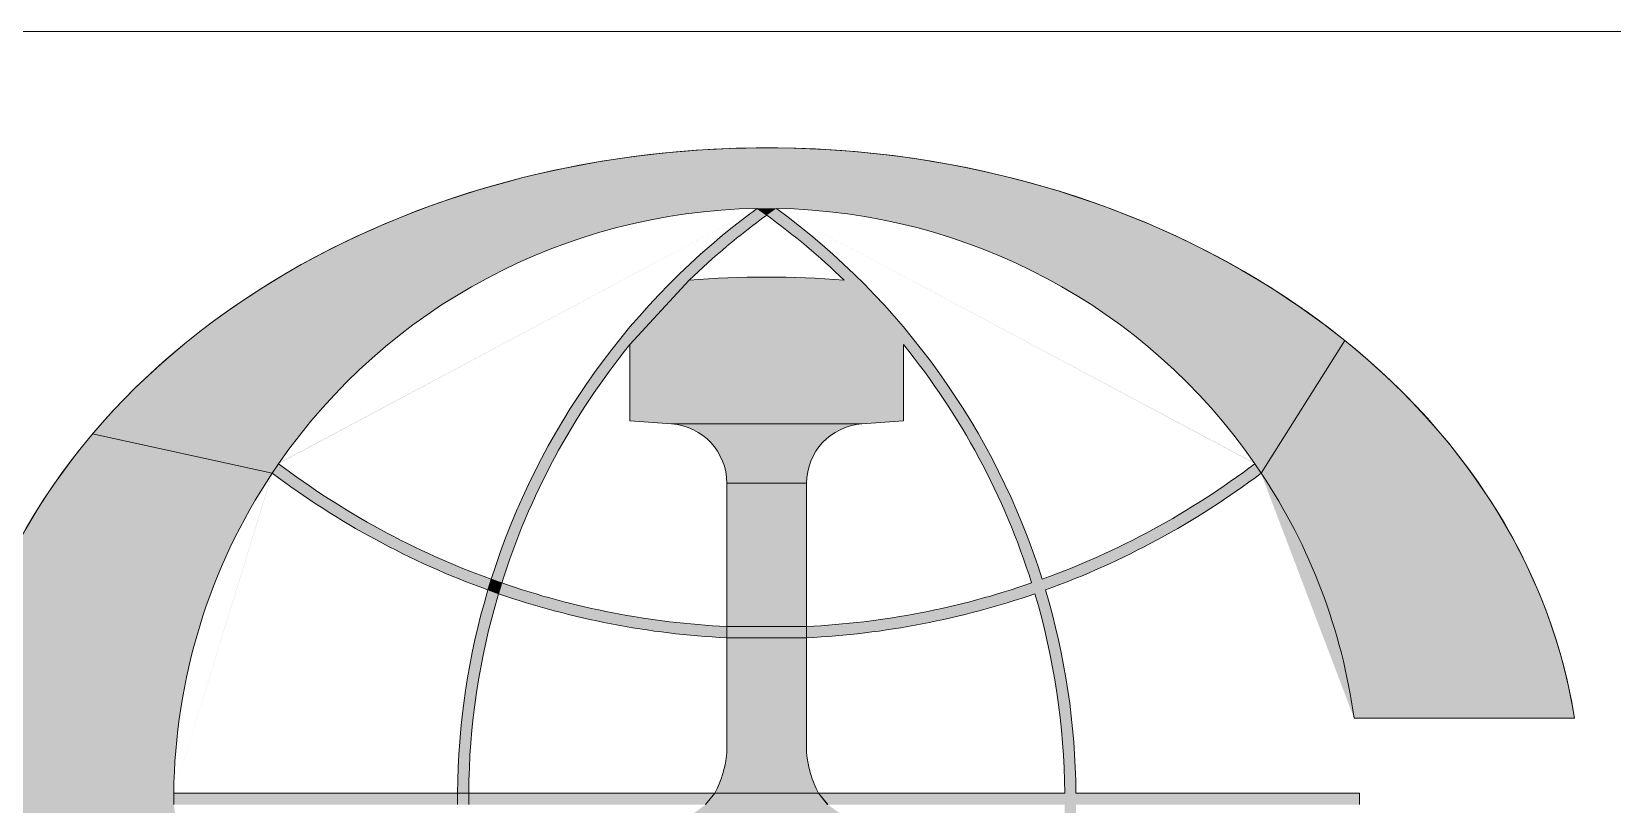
# Model space of a CAD drawing. Extents: x -2876908 to 633791, y -1383861 to 872234.
# Drawn here: x -1122553 to -1116088, y -1332552 to -1329393 of the extents above; entities that cross this region are included whole.
import ezdxf
from ezdxf.enums import TextEntityAlignment as Align

# ---------------------------------------------------------------- set-up
doc = ezdxf.new("R2010")
doc.units = 0
doc.header["$LTSCALE"] = 5
doc.header["$MEASUREMENT"] = 0
doc.layers.get('0').update_dxf_attribs({"linetype": 'CONTINUOUS', "lineweight": 25})
doc.layers.add('11', color=3, linetype='CONTINUOUS')
doc.layers.add('HFZT', color=5, linetype='CONTINUOUS', lineweight=15)
doc.styles.add('TSSD_NORM', font='tssdeng.shx', dxfattribs={"width": 0.7, "bigfont": 'hztxt.shx'})

# ---------------------------------------------------------------- blocks, each defined once
blk = doc.blocks.new('dfgdfger')
at = {"layer": 'HFZT'}
h = blk.add_hatch(color=5, dxfattribs=at)
edge = h.paths.add_edge_path()
edge.add_ellipse((447317.1, 387546.5), major_axis=(-2135.7, 0), ratio=0.799523, start_angle=224.752, end_angle=270.3684)
edge.add_line((447303.4, 389254), (447291.7, 389095.1))
edge.add_line((447291.7, 389095.1), (447342.5, 389095.1))
edge.add_ellipse((447317.1, 387546.5), major_axis=(1555.6, 0), ratio=0.995633, start_angle=34.5762, end_angle=89.0656, ccw=False)
edge.add_line((448597.9, 388425.4), (448597.9, 388425.4))
edge.add_line((448597.9, 388425.4), (448614.5, 388401.1))
edge.add_line((448614.5, 388401.1), (448833.8, 388748.7))
edge = h.paths.add_edge_path()
edge.add_ellipse((447317.1, 387546.5), major_axis=(-2135.7, 0), ratio=0.799523, start_angle=270.3684, end_angle=325.9049)
edge.add_line((445548.5, 388503.7), (446019.7, 388401.1))
edge.add_line((446019.7, 388401.1), (446036.3, 388425.4))
edge.add_ellipse((447317.1, 387546.5), major_axis=(-1555.6, 0), ratio=0.995633, start_angle=-89.0656, end_angle=-34.5762, ccw=False)
edge.add_line((447291.7, 389095.1), (447303.4, 389254))
edge = h.paths.add_edge_path()
edge.add_ellipse((447317.1, 387546.5), major_axis=(-1555.6, 0), ratio=0.995633, start_angle=-33.4888, end_angle=-0.5437, ccw=False)
edge.add_line((446019.7, 388401.1), (445548.5, 388503.7))
edge.add_ellipse((447317.1, 387546.5), major_axis=(-2135.7, 0), ratio=0.799523, start_angle=325.9049, end_angle=368.0953)
edge.add_line((445202.7, 387306), (445761.6, 387531.8))
edge.add_line((445761.6, 387531.8), (445761.6, 387561.2))
for points in [[(447342.5, 389095.1), (447317.1, 389077.2, -0.035099), (447520.3, 388907.3, 0.038471), (447113.9, 388907.3, -0.035099), (447317.1, 389077.2), (447291.7, 389095.1, 0.159923), (446594.3, 388122.6), (446594.3, 388122.6), (446622, 388112.8, -0.094763), (446958.2, 388737.9), (446958.2, 388537.7), (447067.7, 388530, -0.393645), (447212.5, 388374.6), (447421.7, 388374.6, -0.393645), (447566.5, 388530), (447676, 388537.7), (447676, 388737.9, -0.094763), (448012.2, 388112.8), (448039.9, 388122.6, 0.159923)], [(447342.5, 389095.1), (447291.7, 389095.1), (447317.1, 389077.2), (447317.1, 389077.2), (447317.1, 389077.2)], [(446585.7, 388094.5), (446594.3, 388122.6, -0.075141), (446036.3, 388425.4), (446019.7, 388401.1, 0.075137)], [(446613.4, 388084.7), (446585.7, 388094.5, 0.070615), (446505.8, 387561.2), (446535.2, 387561.2, -0.070389)], [(446622, 388112.8), (446594.3, 388122.6), (446585.7, 388094.5), (446585.7, 388094.5), (446613.4, 388084.7)]]:
    blk.add_hatch(color=5, dxfattribs=at).paths.add_polyline_path(points)
h = blk.add_hatch(color=5, dxfattribs=at)
h.paths.add_polyline_path([(447676, 388737.9), (447520.3, 388907.3, 0.038471), (447113.9, 388907.3), (446958.2, 388737.9), (446958.2, 388537.7), (447067.7, 388530), (447566.5, 388530), (447676, 388537.7)])
h.paths.add_polyline_path([(447566.5, 388530), (447067.7, 388530, -0.393645), (447212.5, 388374.6), (447421.7, 388374.6, -0.393645)])
h.paths.add_polyline_path([(447421.7, 388374.6), (447212.5, 388374.6), (447212.5, 387998.4), (447421.7, 387998.4)])
h.paths.add_polyline_path([(447421.7, 387998.4), (447212.5, 387998.4), (447212.5, 387969), (447421.7, 387969), (447421.7, 387969)])
h.paths.add_polyline_path([(447421.7, 387969), (447212.5, 387969), (447212.5, 387667.4, -0.097216), (447181, 387561.2), (447453.2, 387561.2, -0.097216), (447421.7, 387667.4)])
h.paths.add_polyline_path([(447453.2, 387561.2), (447181, 387561.2), (447156.7, 387531.8), (447477.3, 387531.8)])
h.paths.add_polyline_path([(447477.5, 387531.8), (447156.7, 387531.8, -0.150174), (446808, 387397.8, 0.037795), (446585.3, 387378.6), (446585.3, 387250.3), (448048.9, 387250.3), (448048.9, 387378.6, 0.037795), (447826.2, 387397.8, -0.150174)])
h = blk.add_hatch(color=5, dxfattribs=at)
edge = h.paths.add_edge_path()
edge.add_ellipse((447317.1, 387546.5), major_axis=(-2135.7, 0), ratio=0.799523, start_angle=187.1203, end_angle=224.752)
edge.add_line((448833.8, 388748.7), (448614.5, 388401.1))
edge.add_ellipse((447317.1, 387546.5), major_axis=(1555.6, 0), ratio=0.995633, start_angle=7.8544, end_angle=33.4888, ccw=False)
edge.add_line((448858.1, 387758.1), (449436.3, 387758.1))
h = blk.add_hatch(color=5, dxfattribs=at)
h.paths.add_polyline_path([(446505.8, 387561.2), (445761.6, 387561.2), (445761.6, 387531.8), (446505.8, 387531.8)])
h.paths.add_polyline_path([(446535.2, 387561.2), (446505.8, 387561.2), (446505.8, 387531.8), (446535.2, 387531.8)])
h.paths.add_polyline_path([(447181, 387561.2), (446535.2, 387561.2), (446535.2, 387531.8), (447156.7, 387531.8)])
h.paths.add_polyline_path([(448099, 387561.2, 0.070389), (448020.8, 388084.7), (448020.8, 388084.7, -0.07118), (447421.7, 387969), (447421.7, 387998.4, 0.071137), (448012.2, 388112.8), (448039.9, 388122.6, 0.075141), (448597.9, 388425.4), (448614.5, 388401.1, -0.075137), (448048.5, 388094.5, -0.070615), (448128.4, 387561.2), (448099, 387561.2), (448099, 387531.8), (447477.3, 387531.8), (447453.2, 387561.2)])
h = blk.add_hatch(color=5, dxfattribs=at)
h.paths.add_polyline_path([(446613.4, 388084.7), (446585.7, 388094.5, 0.070615), (446505.8, 387561.2), (446535.2, 387561.2, -0.070389)])
h.paths.add_polyline_path([(446613.4, 388084.7, 0.070389), (446535.2, 387561.2), (446505.8, 387561.2, -0.070615), (446585.7, 388094.5), (446613.4, 388084.7), (446622, 388112.8, 0.071137), (447212.5, 387998.4), (447212.5, 387969, -0.07118)])
h = blk.add_hatch(color=5, dxfattribs=at)
h.paths.add_polyline_path([(448872.7, 387561.2), (448128.4, 387561.2), (448128.4, 387531.8), (448872.7, 387531.8)])
h.paths.add_polyline_path([(448128.4, 387561.2), (448099, 387561.2), (448099, 387531.8), (448128.4, 387531.8)])
h.paths.add_polyline_path([(448128.4, 387531.8), (448099, 387531.8, -0.043395), (448068.1, 387205.9), (448098, 387205.9, 0.042722)])
h.paths.add_polyline_path([(448048.5, 388094.5), (448020.8, 388084.7, -0.070389), (448099, 387561.2), (448128.4, 387561.2, 0.070615)])
h = blk.add_hatch(color=5, dxfattribs=at)
edge = h.paths.add_edge_path()
edge.add_ellipse((447317.1, 387546.5), major_axis=(-2135.7, 0), ratio=0.799523, start_angle=368.0953, end_angle=387.3347)
edge.add_line((445419.9, 386762.4), (445812.9, 387151.6))
edge.add_ellipse((447317.1, 387546.5), major_axis=(1555.6, 0), ratio=0.995633, start_angle=180.5437, end_angle=194.7721, ccw=False)
edge.add_line((445761.6, 387531.8), (445202.7, 387306))
at = {"layer": '11', "color": 5, "lineweight": 0}
for p, q in [((447317.1, 389077.2), (447317.1, 389077.2)), ((446958.2, 388737.9), (446958.2, 388537.7)), ((446958.2, 388537.7), (447067.7, 388530)), ((448597.9, 388425.4), (448597.9, 388425.4)), ((447212.5, 388374.6), (447212.5, 387998.4)), ((447212.5, 387969), (447212.5, 387667.4)), ((447421.7, 387667.4), (447421.7, 387969)), ((448858.1, 387758.1), (449436.3, 387758.1)), ((446505.8, 387561.2), (445761.6, 387561.2)), ((447181, 387561.2), (446535.2, 387561.2)), ((448099, 387561.2), (447453.2, 387561.2)), ((448872.7, 387561.2), (448128.4, 387561.2)), ((448872.7, 387531.8), (448872.7, 387561.2))]:
    blk.add_line(p, q, dxfattribs=at)
for centre, radius, start, end in [((448424.4, 387546.5), 1918.6, 126.1812, 162.5251), ((446209.8, 387546.5), 1918.6, 17.4749, 53.8188), ((448424.4, 387546.5), 1889.2, 125.8806, 133.9215), ((446209.8, 387546.5), 1889.2, 46.0785, 54.1194), ((447317.1, 386269.8), 2645.2, 85.5938, 94.4062), ((448424.4, 387546.5), 1889.2, 140.9032, 162.5566), ((447056.7, 388374.6), 155.8, 360, 85.9473), ((447317.1, 390120.2), 2124.3, 232.9194, 250.1082), ((447317.1, 390120.2), 2124.3, 289.8918, 307.0806), ((447317.1, 390120.2), 2153.7, 232.9594, 250.1472), ((447317.1, 390120.2), 2153.7, 289.8528, 307.0406), ((448424.4, 387546.5), 1918.6, 163.4041, 179.5611), ((447317.1, 390120.2), 2124.3, 250.9016, 267.1775), ((446209.8, 387546.5), 1918.6, 0.4389, 16.5959), ((448424.4, 387546.5), 1889.2, 163.4487, 179.5542), ((447317.1, 390120.2), 2153.7, 250.9302, 267.216), ((447317.1, 390120.2), 2153.7, 272.784, 289.0698), ((446209.8, 387546.5), 1889.2, 0.4458, 16.5513), ((446926.3, 387694.4), 287.5, 332.3863, 354.5968), ((447707.9, 387694.4), 287.5, 185.4032, 207.6137)]:
    blk.add_arc(centre, radius, start, end, dxfattribs=at)
at = {"layer": 'HFZT', "color": 5}
for p, q in [((447317.1, 389077.2), (447291.7, 389095.1)), ((446958.2, 388737.9), (447113.9, 388907.3)), ((446958.2, 388537.7), (446958.2, 388737.9)), ((446958.2, 388537.7), (446958.2, 388737.9)), ((447676, 388537.7), (447676, 388737.9)), ((448614.5, 388401.1), (448833.8, 388748.7)), ((447067.7, 388530), (446958.2, 388537.7)), ((447067.7, 388530), (446958.2, 388537.7)), ((447067.7, 388530), (447566.5, 388530)), ((447566.5, 388530), (447676, 388537.7)), ((446019.7, 388401.1), (445548.5, 388503.7)), ((446019.7, 388401.1), (446036.3, 388425.4)), ((448614.5, 388401.1), (448597.9, 388425.4)), ((447212.5, 388374.6), (447421.7, 388374.6)), ((447212.5, 388374.6), (447212.5, 387998.4)), ((447212.5, 388374.6), (447212.5, 387998.4)), ((447421.7, 388374.6), (447421.7, 387998.4)), ((447421.7, 388374.6), (447421.7, 387998.4)), ((446594.3, 388122.6), (446585.7, 388094.5)), ((446613.4, 388084.7), (446585.7, 388094.5)), ((446594.3, 388122.6), (446622, 388112.8)), ((446622, 388112.8), (446613.4, 388084.7)), ((447212.5, 387998.4), (447421.7, 387998.4)), ((447212.5, 387998.4), (447212.5, 387969)), ((447212.5, 387969), (447421.7, 387969)), ((447212.5, 387969), (447212.5, 387667.4)), ((447212.5, 387969), (447212.5, 387667.4)), ((447421.7, 387998.4), (447421.7, 387969)), ((447421.7, 387969), (447421.7, 387667.4)), ((447421.7, 387969), (447421.7, 387667.4)), ((448858.1, 387758.1), (449436.3, 387758.1)), ((448858.1, 387758.1), (449436.3, 387758.1)), ((445761.6, 387561.2), (445761.6, 387531.8)), ((446505.8, 387561.2), (445761.6, 387561.2)), ((446505.8, 387561.2), (445761.6, 387561.2)), ((446505.8, 387531.8), (446505.8, 387561.2)), ((446505.8, 387561.2), (446535.2, 387561.2)), ((446535.2, 387561.2), (446535.2, 387531.8)), ((446535.2, 387561.2), (447181, 387561.2)), ((446535.2, 387561.2), (447181, 387561.2)), ((447181, 387561.2), (447156.7, 387531.8)), ((447181, 387561.2), (447453.2, 387561.2)), ((447453.2, 387561.2), (447477.3, 387531.8)), ((447453.2, 387561.2), (448099, 387561.2)), ((447453.2, 387561.2), (448099, 387561.2)), ((448872.7, 387561.2), (448128.4, 387561.2)), ((448872.7, 387561.2), (448128.4, 387561.2)), ((448872.7, 387531.8), (448872.7, 387561.2)), ((448872.7, 387531.8), (448872.7, 387561.2))]:
    blk.add_line(p, q, dxfattribs=at)
at = {"layer": 'HFZT', "color": 5, "lineweight": 0}
for p, q in [((446958.2, 388737.9), (446958.2, 388537.7)), ((446958.2, 388537.7), (447067.7, 388530)), ((448597.9, 388425.4), (448597.9, 388425.4)), ((447212.5, 388374.6), (447212.5, 387998.4)), ((447421.7, 388374.6), (447421.7, 387998.4)), ((447212.5, 387969), (447212.5, 387667.4)), ((447421.7, 387969), (447212.5, 387969)), ((447212.5, 387969), (447212.5, 387667.4)), ((447421.7, 387998.4), (447421.7, 387969)), ((447421.7, 387667.4), (447421.7, 387969)), ((448858.1, 387758.1), (449436.3, 387758.1)), ((446505.8, 387561.2), (445761.6, 387561.2)), ((447181, 387561.2), (446535.2, 387561.2)), ((447181, 387561.2), (447453.2, 387561.2)), ((447453.2, 387561.2), (447477, 387532.2)), ((448099, 387561.2), (447453.2, 387561.2)), ((448872.7, 387561.2), (448128.4, 387561.2)), ((448872.7, 387531.8), (448872.7, 387561.2))]:
    blk.add_line(p, q, dxfattribs=at)
for centre, radius, start, end in [((448424.4, 387546.5), 1918.6, 126.1812, 162.5251), ((448424.4, 387546.5), 1889.2, 125.8806, 133.9215), ((448424.4, 387546.5), 1889.2, 140.9032, 162.5566), ((447056.7, 388374.6), 155.8, 0, 85.9473), ((447317.1, 390120.2), 2124.3, 232.9194, 250.1082), ((447317.1, 390120.2), 2124.3, 289.8918, 307.0806), ((447317.1, 390120.2), 2153.7, 232.9594, 250.1472), ((447317.1, 390120.2), 2153.7, 289.8528, 307.0406), ((448424.4, 387546.5), 1918.6, 163.4041, 179.5611), ((447317.1, 390120.2), 2124.3, 250.9016, 267.1775), ((447317.1, 390120.2), 2124.3, 272.8225, 289.0984), ((447317.1, 390120.2), 2124.3, 272.8225, 289.0984), ((448424.4, 387546.5), 1889.2, 163.4487, 179.5542), ((447317.1, 390120.2), 2153.7, 250.9302, 267.216), ((447317.1, 390120.2), 2153.7, 272.784, 289.0698), ((446926.3, 387694.4), 287.5, 332.3863, 354.5968), ((446926.3, 387694.4), 287.5, 332.3863, 354.5968), ((447707.9, 387694.4), 287.5, 185.4032, 207.6137)]:
    blk.add_arc(centre, radius, start, end, dxfattribs=at)
at = {"layer": 'HFZT', "color": 5}
for centre, radius, start, end in [((448424.4, 387546.5), 1918.6, 126.1812, 162.5251), ((448424.4, 387546.5), 1918.6, 126.1812, 162.5251), ((446209.8, 387546.5), 1918.6, 17.4749, 53.8188), ((448424.4, 387546.5), 1889.2, 125.8806, 133.9215), ((448424.4, 387546.5), 1889.2, 125.8806, 133.9215), ((446209.8, 387546.5), 1889.2, 46.0785, 54.1194), ((447317.1, 386269.8), 2645.2, 85.5938, 94.4062), ((448424.4, 387546.5), 1889.2, 140.9032, 162.5566), ((448424.4, 387546.5), 1889.2, 140.9032, 162.5566), ((446209.8, 387546.5), 1889.2, 17.4434, 39.0968), ((447056.7, 388374.6), 155.8, 0, 85.9473), ((447056.7, 388374.6), 155.8, 0, 85.9473), ((447577.5, 388374.6), 155.8, 94.0527, 180), ((447317.1, 390120.2), 2124.3, 232.9194, 250.1082), ((447317.1, 390120.2), 2124.3, 232.9194, 250.1082), ((447317.1, 390120.2), 2124.3, 289.8918, 307.0806), ((447317.1, 390120.2), 2124.3, 289.8918, 307.0806), ((447317.1, 390120.2), 2153.7, 232.9594, 250.1472), ((447317.1, 390120.2), 2153.7, 232.9594, 250.1472), ((447317.1, 390120.2), 2153.7, 289.8528, 307.0406), ((447317.1, 390120.2), 2153.7, 289.8528, 307.0406), ((448424.4, 387546.5), 1918.6, 163.4041, 179.5611), ((448424.4, 387546.5), 1918.6, 163.4041, 179.5611), ((447317.1, 390120.2), 2124.3, 250.9016, 267.1775), ((447317.1, 390120.2), 2124.3, 250.9016, 267.1775), ((447317.1, 390120.2), 2124.3, 272.8225, 289.0984), ((446209.8, 387546.5), 1918.6, 0.4389, 16.5959), ((448424.4, 387546.5), 1889.2, 163.4487, 179.5542), ((448424.4, 387546.5), 1889.2, 163.4487, 179.5542), ((447317.1, 390120.2), 2153.7, 250.9302, 267.216), ((447317.1, 390120.2), 2153.7, 250.9302, 267.216), ((447317.1, 390120.2), 2153.7, 272.784, 289.0698), ((447317.1, 390120.2), 2153.7, 272.784, 289.0698), ((446209.8, 387546.5), 1889.2, 0.4458, 16.5513), ((446926.3, 387694.4), 287.5, 332.3863, 354.5968), ((446926.3, 387694.4), 287.5, 332.3863, 354.5968), ((447707.9, 387694.4), 287.5, 185.4032, 207.6137), ((447707.9, 387694.4), 287.5, 185.4032, 207.6137)]:
    blk.add_arc(centre, radius, start, end, dxfattribs=at)
for major_axis, ratio, start_param, end_param in [((-2135.7, 0), 0.799523, 3.922662, 9.030892), ((-2135.7, 0), 0.799523, 3.922662, 9.030892), ((-2135.7, 0), 0.799523, 3.922662, 9.030892), ((-2135.7, 0), 0.799523, 3.922662, 9.030892), ((-2135.7, 0), 0.799523, 3.922662, 9.030892), ((-2135.7, 0), 0.799523, 3.922662, 9.030892), ((-2135.7, 0), 0.799523, 3.922662, 9.030892), ((-2135.7, 0), 0.799523, 3.922662, 9.030892), ((-2135.7, 0), 0.799523, 3.922662, 9.030892), ((-2135.7, 0), 0.799523, 3.265865, 9.300506), ((-2135.7, 0), 0.799523, 3.265865, 9.300506), ((-2135.7, 0), 0.799523, 3.265865, 9.300506), ((-2135.7, 0), 0.799523, 3.265865, 9.300506), ((-2135.7, 0), 0.799523, 3.265865, 9.300506), ((-2135.7, 0), 0.799523, 3.265865, 9.300506), ((-1555.6, 0), 0.995633, -1.554488, -0.603468), ((-1555.6, 0), 0.995633, -1.554488, -0.603468), ((-1555.6, 0), 0.995633, -1.554488, -0.603468), ((-1555.6, 0), 0.995633, -1.554488, -0.603468), ((-1555.6, 0), 0.995633, -1.554488, -0.603468), ((-1555.6, 0), 0.995633, -1.554488, -0.603468), ((-1555.6, 0), 0.995633, -1.554488, -0.603468), ((-1555.6, 0), 0.995633, -1.554488, -0.603468), ((-1555.6, 0), 0.995633, -1.554488, -0.603468), ((-1555.6, 0), 0.995633, -1.554488, -0.603468), ((-1555.6, 0), 0.995633, -1.554488, -0.603468), ((-1555.6, 0), 0.995633, -1.554488, -0.603468), ((-1555.6, 0), 0.995633, -1.554488, -0.603468), ((-1555.6, 0), 0.995633, -1.554488, -0.603468), ((-1555.6, 0), 0.995633, -1.554488, -0.603468), ((-1555.6, 0), 0.995633, -1.554488, -0.603468), ((1555.6, 0), 0.995633, 0.603468, 1.554488), ((1555.6, 0), 0.995633, 0.603468, 1.554488), ((1555.6, 0), 0.995633, 0.603468, 1.554488), ((1555.6, 0), 0.995633, 0.603468, 1.554488), ((1555.6, 0), 0.995633, 0.603468, 1.554488), ((1555.6, 0), 0.995633, 0.603468, 1.554488), ((1555.6, 0), 0.995633, 0.603468, 1.554488), ((1555.6, 0), 0.995633, 0.603468, 1.554488), ((1555.6, 0), 0.995633, 0.603468, 1.554488), ((1555.6, 0), 0.995633, 0.603468, 1.554488), ((1555.6, 0), 0.995633, 0.603468, 1.554488), ((1555.6, 0), 0.995633, 0.603468, 1.554488), ((1555.6, 0), 0.995633, 0.603468, 1.554488), ((1555.6, 0), 0.995633, 0.603468, 1.554488), ((1555.6, 0), 0.995633, 0.603468, 1.554488), ((1555.6, 0), 0.995633, 0.603468, 1.554488), ((1555.6, 0), 0.995633, 0.603468, 1.554488), ((1555.6, 0), 0.995633, 0.603468, 1.554488), ((1555.6, 0), 0.995633, 0.603468, 1.554488), ((1555.6, 0), 0.995633, 0.603468, 1.554488), ((1555.6, 0), 0.995633, 0.603468, 1.554488), ((1555.6, 0), 0.995633, 0.603468, 1.554488), ((1555.6, 0), 0.995633, 0.603468, 1.554488), ((1555.6, 0), 0.995633, 0.603468, 1.554488), ((1555.6, 0), 0.995633, 0.603468, 1.554488), ((1555.6, 0), 0.995633, 0.603468, 1.554488), ((1555.6, 0), 0.995633, 0.603468, 1.554488), ((1555.6, 0), 0.995633, 0.603468, 1.554488), ((1555.6, 0), 0.995633, 0.603468, 1.554488), ((1555.6, 0), 0.995633, 0.603468, 1.554488), ((-2135.7, 0), 0.799523, 3.265865, 3.922662), ((-2135.7, 0), 0.799523, 3.265865, 3.922662), ((-2135.7, 0), 0.799523, 3.265865, 3.922662), ((-2135.7, 0), 0.799523, 3.265865, 3.922662), ((-2135.7, 0), 0.799523, 3.265865, 3.922662), ((-2135.7, 0), 0.799523, 3.265865, 3.922662), ((-2135.7, 0), 0.799523, 3.265865, 3.922662), ((-2135.7, 0), 0.799523, 3.265865, 3.922662), ((-2135.7, 0), 0.799523, 3.265865, 3.922662), ((-1555.6, 0), 0.995633, -0.58449, -0.00949), ((-1555.6, 0), 0.995633, -0.58449, -0.00949), ((-1555.6, 0), 0.995633, -0.58449, -0.00949), ((-1555.6, 0), 0.995633, -0.58449, -0.00949), ((-1555.6, 0), 0.995633, -0.58449, -0.00949), ((-1555.6, 0), 0.995633, -0.58449, -0.00949), ((-1555.6, 0), 0.995633, -0.58449, -0.00949), ((-1555.6, 0), 0.995633, -0.58449, -0.00949), ((-1555.6, 0), 0.995633, -0.58449, -0.00949), ((-1555.6, 0), 0.995633, -0.58449, -0.00949), ((-1555.6, 0), 0.995633, -0.58449, -0.00949), ((-1555.6, 0), 0.995633, -0.58449, -0.00949), ((-1555.6, 0), 0.995633, -0.58449, -0.00949), ((-1555.6, 0), 0.995633, -0.58449, -0.00949), ((-1555.6, 0), 0.995633, -0.58449, -0.00949), ((-1555.6, 0), 0.995633, -0.58449, -0.00949), ((-1555.6, 0), 0.995633, -0.58449, -0.00949), ((-1555.6, 0), 0.995633, -0.58449, -0.00949), ((-1555.6, 0), 0.995633, -0.58449, -0.00949), ((-1555.6, 0), 0.995633, -0.58449, -0.00949), ((-1555.6, 0), 0.995633, -0.58449, -0.00949), ((-1555.6, 0), 0.995633, -0.58449, -0.00949), ((1555.6, 0), 0.995633, 0.137085, 0.58449), ((1555.6, 0), 0.995633, 0.137085, 0.58449), ((1555.6, 0), 0.995633, 0.137085, 0.58449), ((1555.6, 0), 0.995633, 0.137085, 0.58449), ((1555.6, 0), 0.995633, 0.137085, 0.58449), ((1555.6, 0), 0.995633, 0.137085, 0.58449), ((1555.6, 0), 0.995633, 0.137085, 0.58449), ((1555.6, 0), 0.995633, 0.137085, 0.58449), ((1555.6, 0), 0.995633, 0.137085, 0.58449), ((1555.6, 0), 0.995633, 0.137085, 0.58449), ((1555.6, 0), 0.995633, 0.137085, 0.58449), ((1555.6, 0), 0.995633, 0.137085, 0.58449), ((1555.6, 0), 0.995633, 0.137085, 0.58449), ((1555.6, 0), 0.995633, 0.137085, 0.58449), ((1555.6, 0), 0.995633, 0.137085, 0.58449)]:
    blk.add_ellipse((447317.1, 387546.5), major_axis=major_axis, ratio=ratio, start_param=start_param, end_param=end_param, dxfattribs=at)
blk = doc.blocks.new('施工设计图框')
at = {"layer": 'HFZT'}
blk.add_line((14.496, 38.5), (-147.504, 38.5), dxfattribs=at)
at = {"layer": 'HFZT', "color": 2, "xscale": 0.003117434214800596, "yscale": 0.003117434214800596, "zscale": 0.003117434214800596}
blk.add_blockref('dfgdfger', (-1505.6, -1175.924), dxfattribs=at)
at = {"layer": 'HFZT', "color": 2, "style": 'TSSD_NORM', "width": 0.7}
for tag, height, p in [('比例尺', 2.5, (7.248, 17.5)), ('图号', 2.5, (-20.49, 3.5)), ('日期', 2.5, (7.248, 3.5)), ('图名', 4, (-76.242, 0.75))]:
    blk.add_attdef(tag, text='', height=height, dxfattribs=at).set_placement(p, align=Align.MIDDLE)

msp = doc.modelspace()

# ---------------------------------------------------------------- block references
at = {"xscale": 500, "yscale": 500, "zscale": 500}
msp.add_blockref('施工设计图框', (-1063987.504, -1348642.566), dxfattribs=at)

doc.saveas('drawing.dxf')
